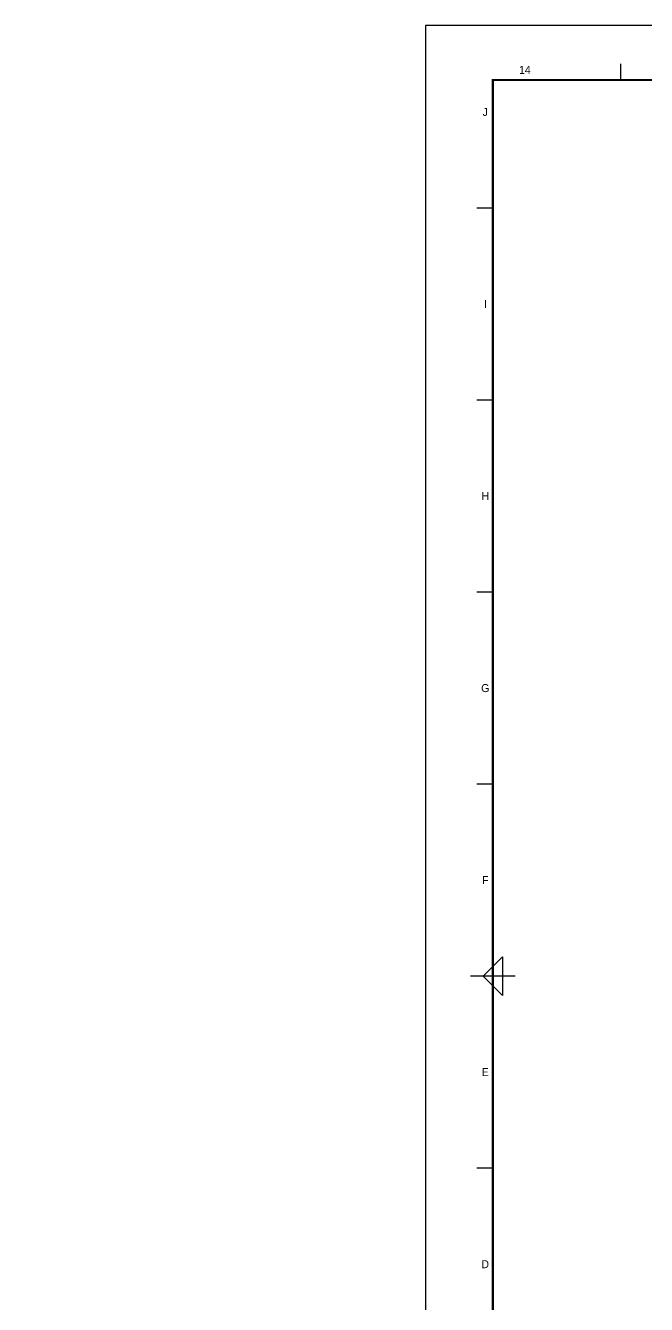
# Model space of a CAD drawing. Header units: millimetres. Extents: x -24416 to 92204, y -190080 to 23760.
# Drawn here: x -6246 to 3448, y -91259 to -71280 of the extents above; entities that cross this region are included whole.
import ezdxf
from ezdxf.enums import TextEntityAlignment as Align
from ezdxf.xclip import XClip

# ---------------------------------------------------------------- set-up
doc = ezdxf.new("R2010")
doc.units = ezdxf.units.MM
doc.header["$LTSCALE"] = 50
doc.header["$XCLIPFRAME"] = 0
doc.linetypes.add('CEN', pattern=[62, 60, -1, 0, -1])
for name, color, linetype in [('AA-BORD-FORM', 7, 'Continuous'), ('AA-BORD-TEXT', 3, 'Continuous'), ('CEN_CON', 1, 'CEN'), ('바닥타일', 8, 'Continuous')]:
    doc.layers.add(name, color=color, linetype=linetype)
doc.styles.add('HAUD01', font='Dotum.ttf')

# ---------------------------------------------------------------- blocks, each defined once
blk = doc.blocks.new('XR-FORM 청주월명')
at = {"layer": 'AA-BORD-FORM', "color": 2}
for p, q in [((61, 577), (61, 582)), ((21, 537), (16, 537)), ((21, 477), (16, 477)), ((21, 417), (16, 417)), ((21, 357), (16, 357)), ((28, 297), (14, 297)), ((21, 237), (16, 237))]:
    blk.add_line(p, q, dxfattribs=at)
at = {"layer": 'AA-BORD-FORM', "color": 1}
blk.add_lwpolyline([(0, 0), (841, 0), (841, 594), (0, 594)], close=True, dxfattribs=at)
at = {"layer": 'AA-BORD-FORM', "color": 2, "const_width": 0.682}
blk.add_lwpolyline([(21, 17), (21, 577), (821, 577), (821, 17)], close=True, dxfattribs=at)
at = {"layer": 'AA-BORD-FORM', "color": 2}
blk.add_lwpolyline([(24, 291), (18, 297), (24, 303)], close=True, dxfattribs=at)
at = {"layer": 'AA-BORD-TEXT', "color": 7, "style": 'HAUD01'}
for s, p in [('14', (31, 580.17)), ('J', (18.63, 567)), ('I', (18.67, 507)), ('H', (18.63, 447)), ('G', (18.63, 387)), ('F', (18.61, 327)), ('E', (18.61, 267)), ('D', (18.61, 207))]:
    blk.add_text(s, height=2.5, dxfattribs=at).set_placement(p, align=Align.MIDDLE_CENTER)
blk = doc.blocks.new('U-121A(기본)', base_point=(-97043, -98978))
at = {"layer": '바닥타일'}
h = blk.add_hatch(dxfattribs=at)
h.set_pattern_fill('_USER', color=256, scale=300, double=1, pattern_type=0)
h.set_pattern_definition([(0, (-317379.7, -137553.74), (0, 300), []), (90, (-317379.7, -137553.74), (-300, 2e-14), [])])
h.paths.add_polyline_path([(-105128, -89143), (-105128, -90498), (-101398, -90498), (-101398, -90948), (-99108, -90948), (-99108, -90938), (-96988, -90938), (-96988, -89733), (-99218, -89733), (-99218, -89143), (-101158, -89143), (-101158, -90028), (-101628, -90028), (-101628, -89143)])
at = {"layer": 'CEN_CON'}
for p, q in [((-96438, -88943), (-106353, -88943)), ((-111073, -98978), (-96438, -98978))]:
    blk.add_line(p, q, dxfattribs=at)

msp = doc.modelspace()

# ---------------------------------------------------------------- block references
at = {"xscale": 50, "yscale": 50, "zscale": 50}
msp.add_blockref('XR-FORM 청주월명', (0, -100980), dxfattribs=at)
ref = msp.add_blockref('U-121A(기본)', (7784, -88119))
XClip(ref).set_block_clipping_path([(-98322.3683535215, -102373.3508954951), (-71997.5938625024, -85853.350897206)])

doc.saveas('drawing.dxf')
